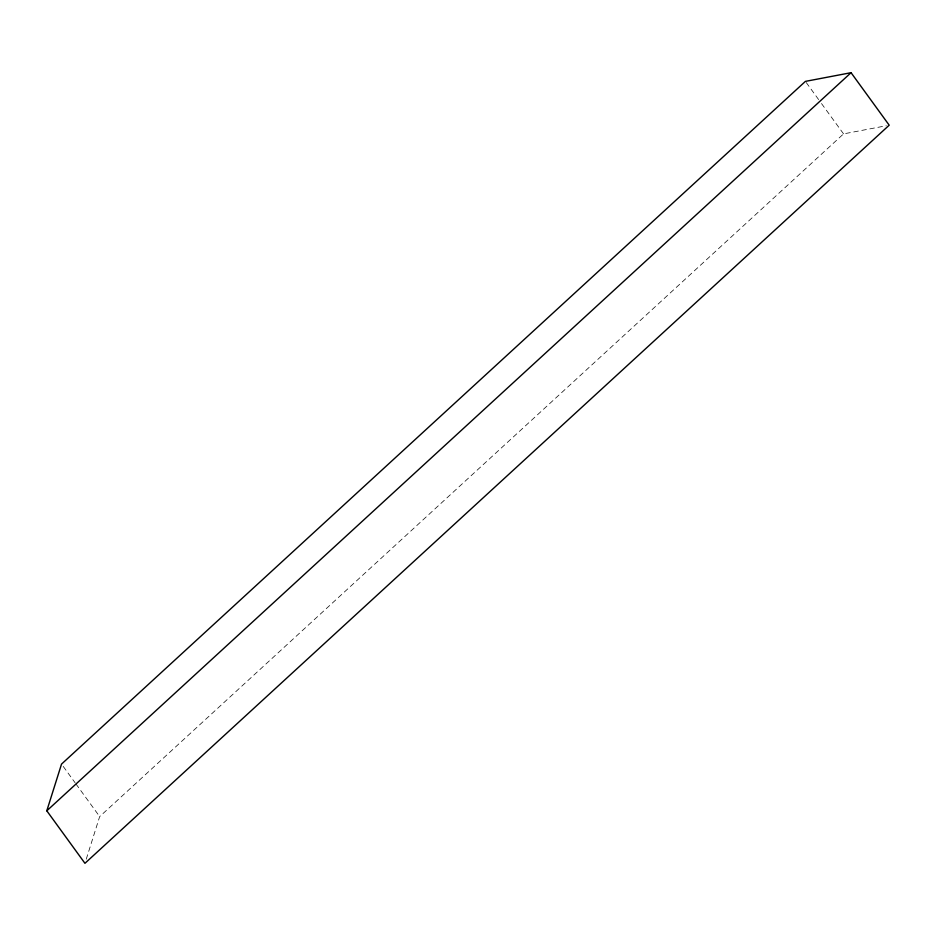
<?xml version="1.0" encoding="UTF-8"?>
<svg xmlns="http://www.w3.org/2000/svg" width="936" height="936" viewBox="0 0 936 936"><rect width="100%" height="100%" fill="white"/><g stroke="black" fill="none" stroke-linecap="round" stroke-linejoin="round"><path stroke-width="0.7" stroke-dasharray="4.68 3.51" d="M86.252 859.178L99.672 816.59L843.558 133.883L886.345 125.74M806.259 82.555L820.661 102.387M821.515 103.557L843.558 133.883M63.227 766.42L75.091 782.753M75.945 783.923L99.672 816.59"/><path stroke-width="1.4" d="M46.8 810.81L61.53 764.092L805.405 81.385L851.058 72.692L889.2 125.19L84.942 863.308L46.8 810.81L851.058 72.692"/></g></svg>
